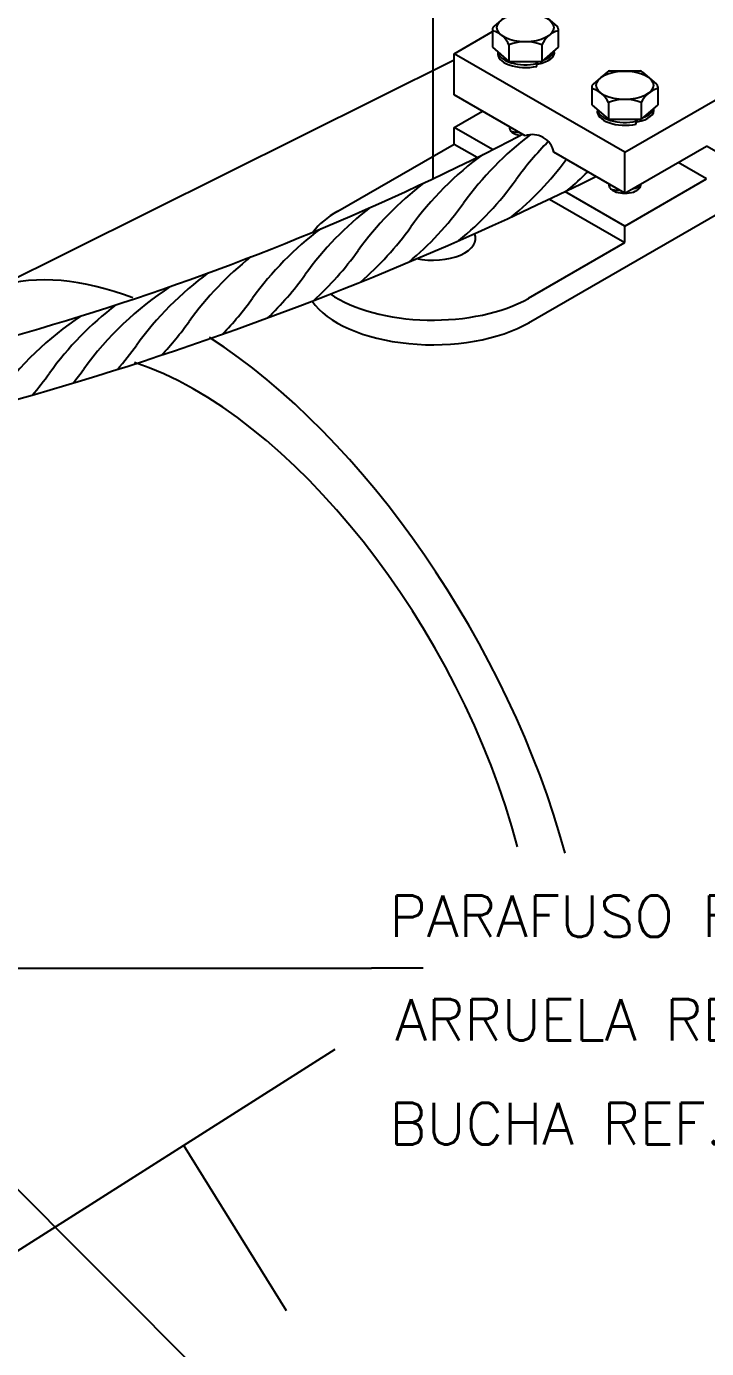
# Model space of a CAD drawing. Header units: millimetres. Extents: x -5995.5 to -5973.6, y -4663.4 to -4643.6.
# Drawn here: x -5983.43 to -5980.14, y -4655.97 to -4649.6 of the extents above; entities that cross this region are included whole.
import ezdxf

# ---------------------------------------------------------------- set-up
doc = ezdxf.new("R2010")
doc.units = ezdxf.units.MM
doc.header["$LTSCALE"] = 10
doc.linetypes.add('DASHDOT', pattern=[1, 0.5, -0.25, 0, -0.25])
doc.layers.add('Termotécnica', color=7, linetype='Continuous')
doc.styles.add('r80', font='romans.shx')

msp = doc.modelspace()

# ---------------------------------------------------------------- linework, layer by layer
at = {"layer": 'Termotécnica', "color": 1, "linetype": 'DASHDOT'}
msp.add_line((-5981.4645, -4649.1838), (-5981.4645, -4650.3328), dxfattribs=at)
at = {"layer": 'Termotécnica', "color": 2}
for p, q in [((-5981.1019, -4649.5382), (-5981.1712, -4649.5982)), ((-5980.9346, -4649.5382), (-5980.8653, -4649.5982)), ((-5981.1767, -4649.6102), (-5981.1767, -4649.698)), ((-5980.8598, -4649.6102), (-5980.8598, -4649.698)), ((-5981.3616, -4649.7295), (-5981.1767, -4649.6228)), ((-5980.5384, -4650.2048), (-5979.6122, -4649.6701)), ((-5980.5384, -4650.2048), (-5981.3616, -4649.7295)), ((-5981.3616, -4649.9276), (-5981.3616, -4649.7295)), ((-5981.1767, -4649.698), (-5981.0974, -4649.7666)), ((-5981.0974, -4649.6873), (-5981.0974, -4649.7666)), ((-5980.939, -4649.6873), (-5980.939, -4649.7666)), ((-5980.8598, -4649.698), (-5980.939, -4649.7666)), ((-5981.0974, -4649.7666), (-5980.939, -4649.7666)), ((-5980.9631, -4649.7773), (-5980.968, -4649.7666)), ((-5980.959, -4649.7802), (-5980.9652, -4649.7666)), ((-5980.9631, -4649.7907), (-5980.9631, -4649.7773)), ((-5980.959, -4649.7802), (-5980.959, -4649.7668)), ((-5980.622, -4649.8166), (-5980.6913, -4649.8766)), ((-5980.6117, -4649.8127), (-5980.4651, -4649.8127)), ((-5980.4547, -4649.8166), (-5980.3854, -4649.8766)), ((-5981.0186, -4650.1256), (-5981.3616, -4649.9276)), ((-5980.6968, -4649.8886), (-5980.6968, -4649.9764)), ((-5980.3799, -4649.8886), (-5980.3799, -4649.9764)), ((-5980.6968, -4649.9764), (-5980.6176, -4650.045)), ((-5980.6176, -4649.9657), (-5980.6176, -4650.045)), ((-5980.4592, -4649.9657), (-5980.4592, -4650.045)), ((-5980.3799, -4649.9764), (-5980.4592, -4650.045)), ((-5981.3616, -4650.086), (-5981.2244, -4650.0068)), ((-5980.6176, -4650.045), (-5980.4592, -4650.045)), ((-5980.4833, -4650.0557), (-5980.4882, -4650.045)), ((-5980.4792, -4650.0586), (-5980.4853, -4650.045)), ((-5980.4833, -4650.0691), (-5980.4833, -4650.0557)), ((-5980.4792, -4650.0586), (-5980.4792, -4650.0452)), ((-5981.3616, -4650.1652), (-5981.3616, -4650.086)), ((-5981.1775, -4650.1923), (-5981.3616, -4650.086)), ((-5981.0952, -4650.09), (-5981.0878, -4650.0857)), ((-5981.9234, -4650.4895), (-5981.3616, -4650.1652)), ((-5981.3616, -4650.1652), (-5981.2511, -4650.229)), ((-5980.5384, -4650.4029), (-5980.1439, -4650.1751)), ((-5980.0067, -4650.2544), (-5980.1439, -4650.1751)), ((-5981.0029, -4651.0276), (-5979.6122, -4650.2246)), ((-5980.5384, -4650.4029), (-5980.8814, -4650.2048)), ((-5980.5384, -4650.4029), (-5980.5384, -4650.2048)), ((-5980.1439, -4650.3336), (-5980.2811, -4650.2544)), ((-5980.6067, -4650.3634), (-5980.6149, -4650.3681)), ((-5980.5384, -4650.5613), (-5980.1439, -4650.3336)), ((-5980.4755, -4650.373), (-5980.4661, -4650.3769)), ((-5980.9022, -4650.4305), (-5980.5384, -4650.6405)), ((-5980.5384, -4650.5613), (-5980.8272, -4650.3946)), ((-5980.602, -4650.3829), (-5980.604, -4650.384)), ((-5980.5384, -4650.6405), (-5980.5384, -4650.5613)), ((-5981.0028, -4650.9088), (-5980.5384, -4650.6405)), ((-5983.9329, -4654.1386), (-5981.7614, -4654.1386)), ((-5981.5114, -4654.1386), (-5981.7614, -4654.1386)), ((-5983.8627, -4654.8124), (-5982.3272, -4656.3479)), ((-5982.1708, -4655.7921), (-5982.6668, -4654.994))]:
    msp.add_line(p, q, dxfattribs=at)
at = {"layer": 'Termotécnica', "color": 3}
for p, q in [((-5983.699, -4650.9221), (-5981.3616, -4649.76)), ((-5984.0843, -4655.8935), (-5981.9357, -4654.5302))]:
    msp.add_line(p, q, dxfattribs=at)
at = {"layer": 'Termotécnica', "color": 2}
for centre, radius, start, end in [((-5981.1608, -4649.6102), 0.0158, 130.88353, 180), ((-5980.8756, -4649.6102), 0.0158, 0, 49.11543), ((-5981.2096, -4649.737), 0.1227, 23.89352, 74.41822), ((-5981.0182, -4649.8832), 0.2114, 67.9752, 112.00307), ((-5980.8271, -4649.7367), 0.1223, 105.49902, 156.18925), ((-5980.6117, -4649.8286), 0.0158, 90, 130.88353), ((-5980.4651, -4649.8286), 0.0158, 49.11543, 90), ((-5980.681, -4649.8886), 0.0158, 130.88353, 180), ((-5980.7298, -4650.0154), 0.1227, 23.89352, 74.41822), ((-5980.3473, -4650.0151), 0.1223, 105.49902, 156.18925), ((-5980.3958, -4649.8886), 0.0158, 0, 49.11543), ((-5980.5384, -4650.1616), 0.2114, 67.9752, 112.00307), ((-5987.0106, -4638.608), 12.9703, 277.65459, 297.44978), ((-5980.9843, -4650.2246), 0.1048, 10.89339, 109.10661), ((-5987.8913, -4635.752), 16.2575, 278.60525, 296.33711)]:
    msp.add_arc(centre, radius, start, end, dxfattribs=at)
at = {"layer": 'Termotécnica', "color": 1}
for centre, radius, start, end in [((-5980.0389, -4651.3751), 1.5774, 127.30066, 144.10195), ((-5979.7844, -4651.2605), 1.5774, 135.40698, 144.10195), ((-5980.2934, -4651.4897), 1.5774, 126.12771, 144.10195), ((-5982.0567, -4649.3258), 1.5367, 309.24225, 323.51261), ((-5981.8019, -4649.211), 1.5367, 309.99042, 314.89573), ((-5980.5478, -4651.6043), 1.5774, 127.56647, 144.10195), ((-5982.3112, -4649.4404), 1.5367, 309.22814, 324.36557), ((-5980.8023, -4651.7188), 1.5774, 127.74467, 144.10195), ((-5982.5656, -4649.5549), 1.5367, 309.83655, 324.36557), ((-5982.8201, -4649.6695), 1.5367, 310.92061, 324.36557), ((-5981.0568, -4651.8334), 1.5774, 127.0401, 144.10195), ((-5983.0746, -4649.7841), 1.5367, 312.3533, 324.36557), ((-5981.3614, -4651.9437), 1.5774, 128.52604, 144.19854), ((-5981.6156, -4652.0587), 1.5774, 126.24176, 144.19854), ((-5983.329, -4649.8986), 1.5367, 313.93226, 324.36557), ((-5981.8699, -4652.1737), 1.5774, 123.11823, 144.19854), ((-5982.0352, -4652.1929), 1.5774, 127.47299, 144.19854), ((-5983.5835, -4650.0132), 1.5367, 315.91394, 324.36557), ((-5982.2894, -4652.3079), 1.5774, 123.63178, 144.19854), ((-5983.8911, -4650.1278), 1.5367, 316.6253, 324.46216), ((-5984.1454, -4650.2428), 1.5367, 318.95049, 324.46216), ((-5984.565, -4650.3769), 1.5367, 319.44835, 324.46216), ((-5984.3997, -4650.3578), 1.5367, 321.33642, 324.46216)]:
    msp.add_arc(centre, radius, start, end, dxfattribs=at)
at = {"layer": 'Termotécnica', "color": 2}
for centre in [(-5981.0182, -4649.6036), (-5980.5384, -4649.882)]:
    msp.add_ellipse(centre, major_axis=(-0.1376, 0), ratio=0.500279, dxfattribs=at)
for centre, major_axis, ratio, start_param, end_param in [((-5981.0174, -4649.7296), (-0.1338, 0), 0.499695, 6.179029, 8.271564), ((-5981.0174, -4649.7162), (-0.1338, 0), 0.499695, 0.065459, 1.988441), ((-5981.0174, -4649.7243), (-0.1397, 0), 0.440757, 2.002135, 3.259858), ((-5981.0174, -4649.7109), (-0.1397, 0), 0.440757, 2.248719, 3.09752), ((-5980.5375, -4649.9946), (-0.1338, 0), 0.499695, 0.065459, 1.988441), ((-5980.5375, -4650.0027), (-0.1397, 0), 0.440757, 2.002135, 3.259858), ((-5980.5375, -4649.9893), (-0.1397, 0), 0.440757, 2.248719, 3.09752), ((-5980.5375, -4650.008), (-0.1338, 0), 0.499695, 6.179029, 8.271564), ((-5981.0186, -4650.086), (-0.0772, 0), 0.509483, 6.170786, 7.546638), ((-5981.0186, -4650.086), (-0.0798, -0.0065), 0.279135, 0.459023, 1.181012), ((-5980.5384, -4650.3633), (-0.0772, 0), 0.509483, 6.164423, 9.543842), ((-5980.5387, -4650.3644), (-0.0798, -0.0065), 0.279135, 0.525736, 1.210837), ((-5980.5387, -4650.3644), (-0.0798, -0.0065), 0.279135, 2.045398, 2.877731), ((-5981.4645, -4650.6999), (-0.6174, 0), 0.509483, 5.550241, 5.922942), ((-5981.4645, -4650.6207), (-0.2058, 0), 0.509483, 1.171569, 3.377097), ((-5981.4645, -4650.6999), (-0.6174, 0), 0.509483, 0.639114, 2.412785), ((-5981.4645, -4650.8188), (-0.6174, 0), 0.509483, 0.336284, 2.424519)]:
    msp.add_ellipse(centre, major_axis=major_axis, ratio=ratio, start_param=start_param, end_param=end_param, dxfattribs=at)
at = {"layer": 'Termotécnica', "color": 3}
for major_axis, start_param, end_param in [((-1.2863, 2.2279), 5.723151, 6.5953), ((-1.2863, 2.2279), 4.234891, 5.503559), ((1.0934, -1.8937), 1.074549, 2.628749)]:
    msp.add_ellipse((-5982.4256, -4653.1427), major_axis=major_axis, ratio=0.509483, start_param=start_param, end_param=end_param, dxfattribs=at)

# ---------------------------------------------------------------- texts
at = {"layer": 'Termotécnica', "color": 2, "style": 'r80'}
for s, p in [('PARAFUSO REF.:TEL-5333', (-5981.6738, -4653.989)), ('ARRUELA REF.:TEL-5303', (-5981.6464, -4654.4881)), ('BUCHA REF.:TEL-5306', (-5981.6746, -4654.9889))]:
    msp.add_text(s, height=0.2, dxfattribs=at).set_placement(p)

doc.saveas('drawing.dxf')
